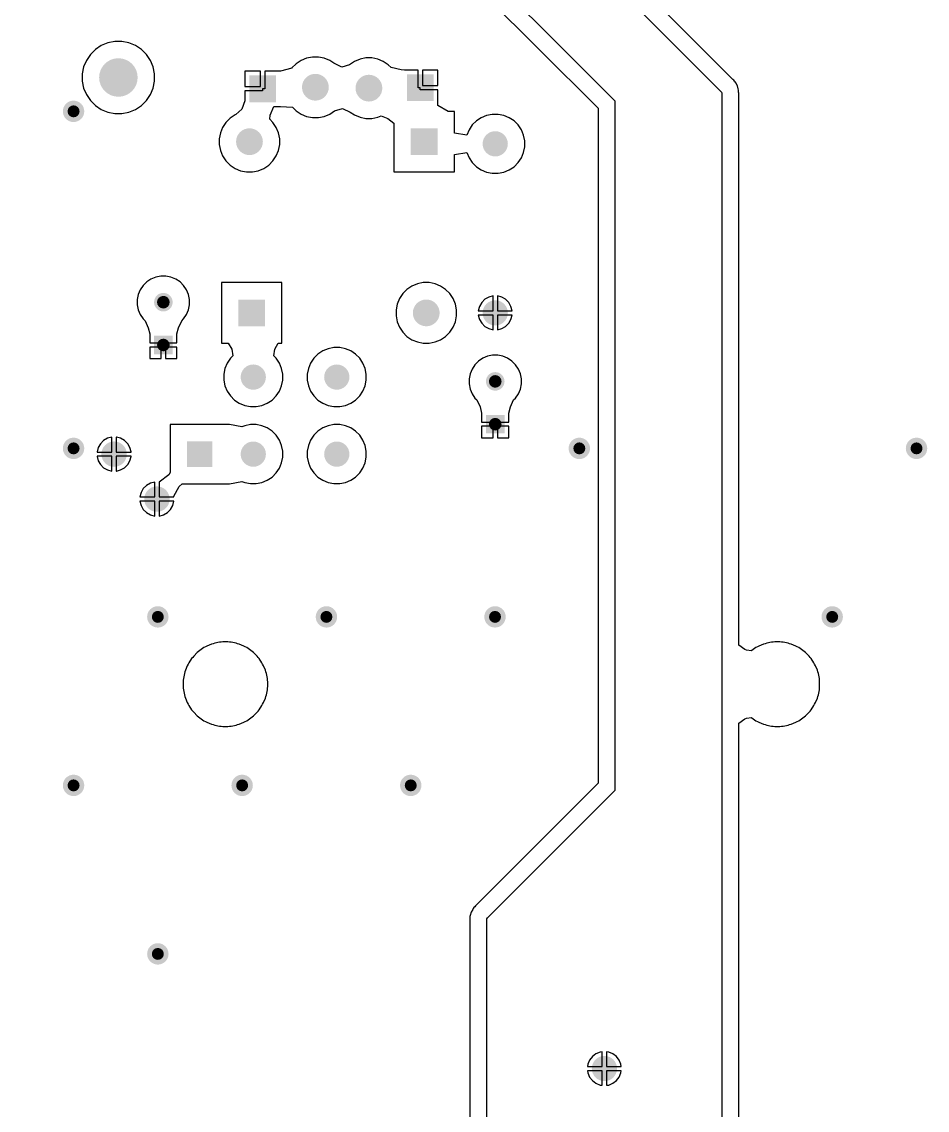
# Model space of a CAD drawing. Header units: inches. Extents: x 4.53 to 13.89, y 0.79 to 10.58.
# Drawn here: x 8.737 to 10.852, y 5.147 to 7.69 of the extents above; entities that cross this region are included whole.
import ezdxf

# ---------------------------------------------------------------- set-up
doc = ezdxf.new("R2010")
doc.units = ezdxf.units.IN
doc.header["$MEASUREMENT"] = 0
for name, color, linetype in [('Bottom Layer', 5, 'Continuous'), ('Pad Holes', 156, 'Continuous'), ('Via Holes', 16, 'Continuous')]:
    doc.layers.add(name, color=color, linetype=linetype)

# ---------------------------------------------------------------- blocks, each defined once
blk = doc.blocks.new('TRIM_PV36W204C01B00___DUPLICATE_41')
at = {"layer": 'Bottom Layer'}
h = blk.add_hatch(color=5, dxfattribs=at)
edge = h.paths.add_edge_path()
edge.add_arc((0, 0.1), 0.0297, 0, 360)
blk.add_hatch(color=5, dxfattribs=at).paths.add_polyline_path([(-0.1297, 0.0247), (-0.0703, 0.0247), (-0.0703, -0.0347), (-0.1297, -0.0347)])
h = blk.add_hatch(color=5, dxfattribs=at)
edge = h.paths.add_edge_path()
edge.add_arc((0.1, -0.005), 0.0297, 0, 360)
at = {"layer": 'Pad Holes'}
h = blk.add_hatch(color=7, dxfattribs=at)
edge = h.paths.add_edge_path()
edge.add_arc((0, 0.1), 0.0197, 0, 360)
h = blk.add_hatch(color=7, dxfattribs=at)
edge = h.paths.add_edge_path()
edge.add_arc((-0.1, -0.005), 0.0197, 0, 360)
h = blk.add_hatch(color=7, dxfattribs=at)
edge = h.paths.add_edge_path()
edge.add_arc((0.1, -0.005), 0.0197, 0, 360)
blk = doc.blocks.new('RES_2W_VERTICAL_42')
at = {"layer": 'Bottom Layer'}
h = blk.add_hatch(color=5, dxfattribs=at)
edge = h.paths.add_edge_path()
edge.add_arc((0, 0), 0.0295, 0, 360)
h = blk.add_hatch(color=5, dxfattribs=at)
edge = h.paths.add_edge_path()
edge.add_arc((0.195, 0), 0.0295, 0, 360)
at = {"layer": 'Pad Holes'}
h = blk.add_hatch(color=7, dxfattribs=at)
edge = h.paths.add_edge_path()
edge.add_arc((0, 0), 0.0197, 0, 360)
h = blk.add_hatch(color=7, dxfattribs=at)
edge = h.paths.add_edge_path()
edge.add_arc((0.195, 0), 0.0197, 0, 360)
blk = doc.blocks.new('RES_2W_VERTICAL_43')
at = {"layer": 'Bottom Layer'}
h = blk.add_hatch(color=5, dxfattribs=at)
edge = h.paths.add_edge_path()
edge.add_arc((0, 0), 0.0295, 0, 360)
h = blk.add_hatch(color=5, dxfattribs=at)
edge = h.paths.add_edge_path()
edge.add_arc((0.195, 0), 0.0295, 0, 360)
at = {"layer": 'Pad Holes'}
h = blk.add_hatch(color=7, dxfattribs=at)
edge = h.paths.add_edge_path()
edge.add_arc((0, 0), 0.0197, 0, 360)
h = blk.add_hatch(color=7, dxfattribs=at)
edge = h.paths.add_edge_path()
edge.add_arc((0.195, 0), 0.0197, 0, 360)
blk = doc.blocks.new('DIOAD1036W78L470D235_44')
at = {"layer": 'Bottom Layer'}
blk.add_hatch(color=5, dxfattribs=at).paths.add_polyline_path([(-0.2352, 0.0313), (-0.1726, 0.0313), (-0.1726, -0.0313), (-0.2352, -0.0313)])
h = blk.add_hatch(color=5, dxfattribs=at)
edge = h.paths.add_edge_path()
edge.add_arc((0.2039, 0), 0.0313, 0, 360)
at = {"layer": 'Pad Holes'}
h = blk.add_hatch(color=7, dxfattribs=at)
edge = h.paths.add_edge_path()
edge.add_arc((-0.2039, 0), 0.0209, 0, 360)
h = blk.add_hatch(color=7, dxfattribs=at)
edge = h.paths.add_edge_path()
edge.add_arc((0.2039, 0), 0.0209, 0, 360)
blk = doc.blocks.new('DIOAD1036W78L470D235_45')
at = {"layer": 'Bottom Layer'}
blk.add_hatch(color=5, dxfattribs=at).paths.add_polyline_path([(-0.2352, 0.0313), (-0.1726, 0.0313), (-0.1726, -0.0313), (-0.2352, -0.0313)])
h = blk.add_hatch(color=5, dxfattribs=at)
edge = h.paths.add_edge_path()
edge.add_arc((0.2039, 0), 0.0313, 0, 360)
at = {"layer": 'Pad Holes'}
h = blk.add_hatch(color=7, dxfattribs=at)
edge = h.paths.add_edge_path()
edge.add_arc((-0.2039, 0), 0.0209, 0, 360)
h = blk.add_hatch(color=7, dxfattribs=at)
edge = h.paths.add_edge_path()
edge.add_arc((0.2039, 0), 0.0209, 0, 360)
blk = doc.blocks.new('DIOAD1036W78L470D235_46')
at = {"layer": 'Bottom Layer'}
blk.add_hatch(color=5, dxfattribs=at).paths.add_polyline_path([(-0.2352, 0.0313), (-0.1726, 0.0313), (-0.1726, -0.0313), (-0.2352, -0.0313)])
h = blk.add_hatch(color=5, dxfattribs=at)
edge = h.paths.add_edge_path()
edge.add_arc((0.2039, 0), 0.0313, 0, 360)
at = {"layer": 'Pad Holes'}
h = blk.add_hatch(color=7, dxfattribs=at)
edge = h.paths.add_edge_path()
edge.add_arc((-0.2039, 0), 0.0209, 0, 360)
h = blk.add_hatch(color=7, dxfattribs=at)
edge = h.paths.add_edge_path()
edge.add_arc((0.2039, 0), 0.0209, 0, 360)
blk = doc.blocks.new('DIOAD1036W78L470D235_47')
at = {"layer": 'Bottom Layer'}
blk.add_hatch(color=5, dxfattribs=at).paths.add_polyline_path([(-0.2352, 0.0313), (-0.1726, 0.0313), (-0.1726, -0.0313), (-0.2352, -0.0313)])
h = blk.add_hatch(color=5, dxfattribs=at)
edge = h.paths.add_edge_path()
edge.add_arc((0.2039, 0), 0.0313, 0, 360)
at = {"layer": 'Pad Holes'}
h = blk.add_hatch(color=7, dxfattribs=at)
edge = h.paths.add_edge_path()
edge.add_arc((-0.2039, 0), 0.0209, 0, 360)
h = blk.add_hatch(color=7, dxfattribs=at)
edge = h.paths.add_edge_path()
edge.add_arc((0.2039, 0), 0.0209, 0, 360)
blk = doc.blocks.new('DIOAD1036W78L470D235_48')
at = {"layer": 'Bottom Layer'}
blk.add_hatch(color=5, dxfattribs=at).paths.add_polyline_path([(-0.2352, 0.0313), (-0.1726, 0.0313), (-0.1726, -0.0313), (-0.2352, -0.0313)])
h = blk.add_hatch(color=5, dxfattribs=at)
edge = h.paths.add_edge_path()
edge.add_arc((0.2039, 0), 0.0313, 0, 360)
at = {"layer": 'Pad Holes'}
h = blk.add_hatch(color=7, dxfattribs=at)
edge = h.paths.add_edge_path()
edge.add_arc((-0.2039, 0), 0.0209, 0, 360)
h = blk.add_hatch(color=7, dxfattribs=at)
edge = h.paths.add_edge_path()
edge.add_arc((0.2039, 0), 0.0209, 0, 360)
blk = doc.blocks.new('DIOAD1036W78L470D235_49')
at = {"layer": 'Bottom Layer'}
blk.add_hatch(color=5, dxfattribs=at).paths.add_polyline_path([(-0.2352, 0.0313), (-0.1726, 0.0313), (-0.1726, -0.0313), (-0.2352, -0.0313)])
h = blk.add_hatch(color=5, dxfattribs=at)
edge = h.paths.add_edge_path()
edge.add_arc((0.2039, 0), 0.0313, 0, 360)
at = {"layer": 'Pad Holes'}
h = blk.add_hatch(color=7, dxfattribs=at)
edge = h.paths.add_edge_path()
edge.add_arc((-0.2039, 0), 0.0209, 0, 360)
h = blk.add_hatch(color=7, dxfattribs=at)
edge = h.paths.add_edge_path()
edge.add_arc((0.2039, 0), 0.0209, 0, 360)
blk = doc.blocks.new('CAP_PANASSONIC_100N_450V_50')
at = {"layer": 'Bottom Layer'}
h = blk.add_hatch(color=5, dxfattribs=at)
edge = h.paths.add_edge_path()
edge.add_arc((0, 0), 0.0295, 0, 360)
h = blk.add_hatch(color=5, dxfattribs=at)
edge = h.paths.add_edge_path()
edge.add_arc((0.395, 0), 0.0295, 0, 360)
at = {"layer": 'Pad Holes'}
h = blk.add_hatch(color=7, dxfattribs=at)
edge = h.paths.add_edge_path()
edge.add_arc((0, 0), 0.0197, 0, 360)
h = blk.add_hatch(color=7, dxfattribs=at)
edge = h.paths.add_edge_path()
edge.add_arc((0.395, 0), 0.0197, 0, 360)
blk = doc.blocks.new('CAPPRD500W50D630H1120_STAND_51')
at = {"layer": 'Bottom Layer'}
blk.add_hatch(color=5, dxfattribs=at).paths.add_polyline_path([(-0.0717, 0.0217), (-0.0283, 0.0217), (-0.0283, -0.0217), (-0.0717, -0.0217)])
h = blk.add_hatch(color=5, dxfattribs=at)
edge = h.paths.add_edge_path()
edge.add_arc((0.05, 0), 0.0217, 0, 360)
at = {"layer": 'Pad Holes'}
h = blk.add_hatch(color=7, dxfattribs=at)
edge = h.paths.add_edge_path()
edge.add_arc((-0.05, 0), 0.0148, 0, 360)
h = blk.add_hatch(color=7, dxfattribs=at)
edge = h.paths.add_edge_path()
edge.add_arc((0.05, 0), 0.0148, 0, 360)
blk = doc.blocks.new('CAPPRD500W50D630H1120_STAND_52')
at = {"layer": 'Bottom Layer'}
blk.add_hatch(color=5, dxfattribs=at).paths.add_polyline_path([(-0.0717, 0.0217), (-0.0283, 0.0217), (-0.0283, -0.0217), (-0.0717, -0.0217)])
h = blk.add_hatch(color=5, dxfattribs=at)
edge = h.paths.add_edge_path()
edge.add_arc((0.05, 0), 0.0217, 0, 360)
at = {"layer": 'Pad Holes'}
h = blk.add_hatch(color=7, dxfattribs=at)
edge = h.paths.add_edge_path()
edge.add_arc((-0.05, 0), 0.0148, 0, 360)
h = blk.add_hatch(color=7, dxfattribs=at)
edge = h.paths.add_edge_path()
edge.add_arc((0.05, 0), 0.0148, 0, 360)
blk = doc.blocks.new('CAPPRD500W50D630H1120_STAND_22X40_53')
at = {"layer": 'Bottom Layer'}
blk.add_hatch(color=5, dxfattribs=at).paths.add_polyline_path([(-0.24, 0.045), (-0.15, 0.045), (-0.15, -0.045), (-0.24, -0.045)])
h = blk.add_hatch(color=5, dxfattribs=at)
edge = h.paths.add_edge_path()
edge.add_arc((0.195, 0), 0.045, 0, 360)
at = {"layer": 'Pad Holes'}
h = blk.add_hatch(color=7, dxfattribs=at)
edge = h.paths.add_edge_path()
edge.add_arc((-0.195, 0), 0.03, 0, 360)
h = blk.add_hatch(color=7, dxfattribs=at)
edge = h.paths.add_edge_path()
edge.add_arc((0.195, 0), 0.03, 0, 360)
blk = doc.blocks.new('CAP_PANASSONIC_100N_450V_105')
at = {"layer": 'Bottom Layer'}
h = blk.add_hatch(color=5, dxfattribs=at)
edge = h.paths.add_edge_path()
edge.add_arc((0, 0), 0.0295, 0, 360)
h = blk.add_hatch(color=5, dxfattribs=at)
edge = h.paths.add_edge_path()
edge.add_arc((0.395, 0), 0.0295, 0, 360)
at = {"layer": 'Pad Holes'}
h = blk.add_hatch(color=7, dxfattribs=at)
edge = h.paths.add_edge_path()
edge.add_arc((0, 0), 0.0197, 0, 360)
h = blk.add_hatch(color=7, dxfattribs=at)
edge = h.paths.add_edge_path()
edge.add_arc((0.395, 0), 0.0197, 0, 360)

msp = doc.modelspace()

# ---------------------------------------------------------------- hatches: boundary and pattern name
at = {"layer": 'Bottom Layer'}
h = msp.add_hatch(color=5, dxfattribs=at)
edge = h.paths.add_edge_path()
edge.add_arc((8.8583, 7.4803), 0.025, 0, 360)
h = msp.add_hatch(color=5, dxfattribs=at)
edge = h.paths.add_edge_path()
edge.add_arc((8.8583, 6.6929), 0.025, 0, 360)
h = msp.add_hatch(color=5, dxfattribs=at)
edge = h.paths.add_edge_path()
edge.add_arc((10.0394, 6.6929), 0.025, 0, 360)
h = msp.add_hatch(color=5, dxfattribs=at)
edge = h.paths.add_edge_path()
edge.add_arc((10.8268, 6.6929), 0.025, 0, 360)
h = msp.add_hatch(color=5, dxfattribs=at)
edge = h.paths.add_edge_path()
edge.add_arc((9.0551, 6.2992), 0.025, 0, 360)
h = msp.add_hatch(color=5, dxfattribs=at)
edge = h.paths.add_edge_path()
edge.add_arc((9.4488, 6.2992), 0.025, 0, 360)
h = msp.add_hatch(color=5, dxfattribs=at)
edge = h.paths.add_edge_path()
edge.add_arc((9.8425, 6.2992), 0.025, 0, 360)
h = msp.add_hatch(color=5, dxfattribs=at)
edge = h.paths.add_edge_path()
edge.add_arc((10.6299, 6.2992), 0.025, 0, 360)
h = msp.add_hatch(color=5, dxfattribs=at)
edge = h.paths.add_edge_path()
edge.add_arc((8.8583, 5.9055), 0.025, 0, 360)
h = msp.add_hatch(color=5, dxfattribs=at)
edge = h.paths.add_edge_path()
edge.add_arc((9.252, 5.9055), 0.025, 0, 360)
h = msp.add_hatch(color=5, dxfattribs=at)
edge = h.paths.add_edge_path()
edge.add_arc((9.6457, 5.9055), 0.025, 0, 360)
h = msp.add_hatch(color=5, dxfattribs=at)
edge = h.paths.add_edge_path()
edge.add_arc((9.0551, 5.5118), 0.025, 0, 360)
at = {"layer": 'Via Holes'}
h = msp.add_hatch(color=7, dxfattribs=at)
edge = h.paths.add_edge_path()
edge.add_arc((8.8583, 7.4803), 0.014, 0, 360)
h = msp.add_hatch(color=7, dxfattribs=at)
edge = h.paths.add_edge_path()
edge.add_arc((8.8583, 6.6929), 0.014, 0, 360)
h = msp.add_hatch(color=7, dxfattribs=at)
edge = h.paths.add_edge_path()
edge.add_arc((10.0394, 6.6929), 0.014, 0, 360)
h = msp.add_hatch(color=7, dxfattribs=at)
edge = h.paths.add_edge_path()
edge.add_arc((10.8268, 6.6929), 0.014, 0, 360)
h = msp.add_hatch(color=7, dxfattribs=at)
edge = h.paths.add_edge_path()
edge.add_arc((9.0551, 6.2992), 0.014, 0, 360)
h = msp.add_hatch(color=7, dxfattribs=at)
edge = h.paths.add_edge_path()
edge.add_arc((9.4488, 6.2992), 0.014, 0, 360)
h = msp.add_hatch(color=7, dxfattribs=at)
edge = h.paths.add_edge_path()
edge.add_arc((9.8425, 6.2992), 0.014, 0, 360)
h = msp.add_hatch(color=7, dxfattribs=at)
edge = h.paths.add_edge_path()
edge.add_arc((10.6299, 6.2992), 0.014, 0, 360)
h = msp.add_hatch(color=7, dxfattribs=at)
edge = h.paths.add_edge_path()
edge.add_arc((8.8583, 5.9055), 0.014, 0, 360)
h = msp.add_hatch(color=7, dxfattribs=at)
edge = h.paths.add_edge_path()
edge.add_arc((9.252, 5.9055), 0.014, 0, 360)
h = msp.add_hatch(color=7, dxfattribs=at)
edge = h.paths.add_edge_path()
edge.add_arc((9.6457, 5.9055), 0.014, 0, 360)
h = msp.add_hatch(color=7, dxfattribs=at)
edge = h.paths.add_edge_path()
edge.add_arc((9.0551, 5.5118), 0.014, 0, 360)

# ---------------------------------------------------------------- linework, layer by layer
at = {"layer": 'Bottom Layer'}
for p, q in [((10.003, 7.894), (10.3702, 7.5268)), ((10.3982, 7.5549), (10.0544, 7.8987)), ((9.9722, 7.6548), (9.8348, 7.7922)), ((9.8068, 7.7641), (9.9441, 7.6267)), ((10.123, 7.504), (9.9722, 7.6548)), ((8.923, 7.6342), (8.9092, 7.625)), ((8.9384, 7.6406), (8.923, 7.6342)), ((8.9547, 7.6438), (8.9384, 7.6406)), ((8.9713, 7.6438), (8.9547, 7.6438)), ((8.9876, 7.6406), (8.9713, 7.6438)), ((9.003, 7.6342), (8.9876, 7.6406)), ((9.0168, 7.625), (9.003, 7.6342)), ((8.8975, 7.6132), (8.8882, 7.5994)), ((8.9092, 7.625), (8.8975, 7.6132)), ((9.0285, 7.6132), (9.0168, 7.625)), ((9.0378, 7.5994), (9.0285, 7.6132)), ((9.4024, 7.6045), (9.3895, 7.5992)), ((9.416, 7.6072), (9.4024, 7.6045)), ((9.43, 7.6072), (9.416, 7.6072)), ((9.4436, 7.6045), (9.43, 7.6072)), ((9.4565, 7.5992), (9.4436, 7.6045)), ((9.541, 7.6051), (9.5274, 7.6024)), ((9.555, 7.6051), (9.541, 7.6051)), ((9.5686, 7.6024), (9.555, 7.6051)), ((9.9441, 7.6267), (10.0833, 7.4876)), ((8.8819, 7.584), (8.8786, 7.5677)), ((8.8882, 7.5994), (8.8819, 7.584)), ((9.0441, 7.584), (9.0378, 7.5994)), ((9.0474, 7.5677), (9.0441, 7.584)), ((9.3678, 7.5812), (9.3412, 7.5743)), ((9.3681, 7.5816), (9.3678, 7.5812)), ((9.378, 7.5915), (9.3681, 7.5816)), ((9.3895, 7.5992), (9.378, 7.5915)), ((9.4664, 7.5926), (9.4565, 7.5992)), ((9.4846, 7.5837), (9.4664, 7.5926)), ((9.503, 7.5893), (9.4846, 7.5837)), ((9.5145, 7.5971), (9.503, 7.5893)), ((9.5274, 7.6024), (9.5145, 7.5971)), ((9.5815, 7.5971), (9.5686, 7.6024)), ((9.593, 7.5893), (9.5815, 7.5971)), ((9.5996, 7.5827), (9.593, 7.5893)), ((9.6232, 7.5776), (9.5996, 7.5827)), ((8.8786, 7.5677), (8.8786, 7.5511)), ((9.0474, 7.5511), (9.0474, 7.5677)), ((9.2949, 7.5743), (9.2586, 7.5743)), ((9.2586, 7.5743), (9.2586, 7.538)), ((9.2949, 7.538), (9.2949, 7.5743)), ((9.3302, 7.5743), (9.3049, 7.5743)), ((9.3049, 7.5743), (9.3049, 7.533)), ((9.3412, 7.5743), (9.3302, 7.5743)), ((9.6313, 7.5768), (9.6232, 7.5776)), ((9.6389, 7.5768), (9.6313, 7.5768)), ((9.663, 7.5768), (9.6389, 7.5768)), ((9.663, 7.5355), (9.663, 7.5768)), ((9.7093, 7.5768), (9.673, 7.5768)), ((9.673, 7.5768), (9.673, 7.5405)), ((9.7093, 7.5405), (9.7093, 7.5768)), ((10.3998, 7.5529), (10.3982, 7.5549)), ((10.4017, 7.551), (10.3998, 7.5529)), ((8.8786, 7.5511), (8.8819, 7.5348)), ((8.8819, 7.5348), (8.8882, 7.5195)), ((9.0378, 7.5195), (9.0441, 7.5348)), ((9.0441, 7.5348), (9.0474, 7.5511)), ((9.2586, 7.538), (9.2949, 7.538)), ((9.2999, 7.528), (9.2586, 7.528)), ((9.2586, 7.528), (9.2586, 7.5047)), ((9.3049, 7.533), (9.2999, 7.533)), ((9.2999, 7.533), (9.2999, 7.528)), ((9.668, 7.5355), (9.663, 7.5355)), ((9.668, 7.5305), (9.668, 7.5355)), ((9.7093, 7.5305), (9.668, 7.5305)), ((9.673, 7.5405), (9.7093, 7.5405)), ((9.7093, 7.5096), (9.7093, 7.5305)), ((10.4032, 7.549), (10.4017, 7.551)), ((10.4045, 7.5468), (10.4032, 7.549)), ((10.4045, 7.5467), (10.4045, 7.5468)), ((10.4046, 7.5466), (10.4045, 7.5467)), ((10.4084, 7.5401), (10.4046, 7.5466)), ((10.4103, 7.5328), (10.4084, 7.5401)), ((10.4104, 7.5327), (10.4103, 7.5328)), ((10.4104, 7.5326), (10.4104, 7.5327)), ((10.411, 7.53), (10.4104, 7.5326)), ((10.4114, 7.5276), (10.411, 7.53)), ((10.4114, 7.525), (10.4114, 7.5276)), ((8.8882, 7.5195), (8.8975, 7.5057)), ((8.8975, 7.5057), (8.9092, 7.4939)), ((9.0168, 7.4939), (9.0285, 7.5057)), ((9.0285, 7.5057), (9.0378, 7.5195)), ((9.2586, 7.5047), (9.2514, 7.4854)), ((9.7093, 7.4942), (9.7093, 7.5096)), ((10.123, 5.894), (10.123, 7.504)), ((10.3702, 7.5268), (10.3717, 7.5249)), ((10.3717, 7.5249), (10.372, 7.5224)), ((10.372, 7.5224), (10.372, 5.1173)), ((10.4117, 7.5224), (10.4114, 7.525)), ((10.4117, 6.2333), (10.4117, 7.5224)), ((8.9092, 7.4939), (8.923, 7.4847)), ((8.923, 7.4847), (8.9384, 7.4783)), ((8.9384, 7.4783), (8.9547, 7.4751)), ((8.9713, 7.4751), (8.9876, 7.4783)), ((8.9876, 7.4783), (9.003, 7.4847)), ((9.003, 7.4847), (9.0168, 7.4939)), ((9.2514, 7.4854), (9.2369, 7.4726)), ((9.3172, 7.4713), (9.3263, 7.4917)), ((9.3263, 7.4917), (9.3387, 7.4917)), ((9.3387, 7.4917), (9.3414, 7.4917)), ((9.3414, 7.4917), (9.3699, 7.4897)), ((9.3699, 7.4897), (9.378, 7.4817)), ((9.378, 7.4817), (9.3895, 7.4739)), ((9.4565, 7.4739), (9.468, 7.4817)), ((9.468, 7.4817), (9.4864, 7.4873)), ((9.4864, 7.4873), (9.5046, 7.4784)), ((9.5046, 7.4784), (9.5145, 7.4718)), ((9.733, 7.4801), (9.7093, 7.4942)), ((9.7476, 7.4801), (9.733, 7.4801)), ((9.7476, 7.4294), (9.7476, 7.4801)), ((10.0833, 7.4876), (10.0833, 5.9104)), ((8.9547, 7.4751), (8.9713, 7.4751)), ((9.2142, 7.4545), (9.2064, 7.4429)), ((9.224, 7.4643), (9.2142, 7.4545)), ((9.2356, 7.4721), (9.224, 7.4643)), ((9.2369, 7.4726), (9.2356, 7.4721)), ((9.3163, 7.4621), (9.3172, 7.4713)), ((9.324, 7.4545), (9.3163, 7.4621)), ((9.3317, 7.4429), (9.324, 7.4545)), ((9.3895, 7.4739), (9.4024, 7.4686)), ((9.4024, 7.4686), (9.416, 7.4659)), ((9.416, 7.4659), (9.43, 7.4659)), ((9.43, 7.4659), (9.4436, 7.4686)), ((9.4436, 7.4686), (9.4565, 7.4739)), ((9.5145, 7.4718), (9.5274, 7.4665)), ((9.5274, 7.4665), (9.541, 7.4638)), ((9.541, 7.4638), (9.555, 7.4638)), ((9.555, 7.4638), (9.5686, 7.4665)), ((9.5686, 7.4665), (9.5767, 7.4698)), ((9.5767, 7.4698), (9.5921, 7.4637)), ((9.5921, 7.4637), (9.6063, 7.4529)), ((9.6063, 7.4529), (9.6063, 7.3388)), ((9.7991, 7.4579), (9.7895, 7.4484)), ((9.8104, 7.4655), (9.7991, 7.4579)), ((9.8229, 7.4707), (9.8104, 7.4655)), ((9.8362, 7.4733), (9.8229, 7.4707)), ((9.8498, 7.4733), (9.8362, 7.4733)), ((9.8631, 7.4707), (9.8498, 7.4733)), ((9.8756, 7.4655), (9.8631, 7.4707)), ((9.8869, 7.4579), (9.8756, 7.4655)), ((9.8965, 7.4484), (9.8869, 7.4579)), ((9.2011, 7.43), (9.1984, 7.4164)), ((9.2064, 7.4429), (9.2011, 7.43)), ((9.337, 7.43), (9.3317, 7.4429)), ((9.3397, 7.4164), (9.337, 7.43)), ((9.7768, 7.4245), (9.7476, 7.4294)), ((9.7819, 7.4371), (9.7768, 7.4245)), ((9.7895, 7.4484), (9.7819, 7.4371)), ((9.9041, 7.4371), (9.8965, 7.4484)), ((9.9092, 7.4245), (9.9041, 7.4371)), ((9.1984, 7.4164), (9.1984, 7.4025)), ((9.1984, 7.4025), (9.2011, 7.3888)), ((9.337, 7.3888), (9.3397, 7.4025)), ((9.3397, 7.4025), (9.3397, 7.4164)), ((9.9119, 7.4112), (9.9092, 7.4245)), ((9.9119, 7.3976), (9.9119, 7.4112)), ((9.2011, 7.3888), (9.2064, 7.376)), ((9.2064, 7.376), (9.2142, 7.3644)), ((9.324, 7.3644), (9.3317, 7.376)), ((9.3317, 7.376), (9.337, 7.3888)), ((9.7476, 7.3795), (9.7768, 7.3843)), ((9.7476, 7.3388), (9.7476, 7.3795)), ((9.7768, 7.3843), (9.7819, 7.3718)), ((9.9041, 7.3718), (9.9092, 7.3843)), ((9.9092, 7.3843), (9.9119, 7.3976)), ((9.2142, 7.3644), (9.224, 7.3545)), ((9.224, 7.3545), (9.2356, 7.3468)), ((9.3025, 7.3468), (9.3141, 7.3545)), ((9.3141, 7.3545), (9.324, 7.3644)), ((9.7819, 7.3718), (9.7895, 7.3605)), ((9.7895, 7.3605), (9.7991, 7.3509)), ((9.7991, 7.3509), (9.8104, 7.3434)), ((9.8756, 7.3434), (9.8869, 7.3509)), ((9.8869, 7.3509), (9.8965, 7.3605)), ((9.8965, 7.3605), (9.9041, 7.3718)), ((9.2356, 7.3468), (9.2484, 7.3415)), ((9.2484, 7.3415), (9.2621, 7.3388)), ((9.2621, 7.3388), (9.276, 7.3388)), ((9.276, 7.3388), (9.2897, 7.3415)), ((9.2897, 7.3415), (9.3025, 7.3468)), ((9.6063, 7.3388), (9.7476, 7.3388)), ((9.8104, 7.3434), (9.8229, 7.3382)), ((9.8229, 7.3382), (9.8362, 7.3355)), ((9.8362, 7.3355), (9.8498, 7.3355)), ((9.8498, 7.3355), (9.8631, 7.3382)), ((9.8631, 7.3382), (9.8756, 7.3434)), ((9.062, 7.0955), (9.0502, 7.0931)), ((9.074, 7.0955), (9.062, 7.0955)), ((9.0858, 7.0931), (9.074, 7.0955)), ((9.0206, 7.0733), (9.0139, 7.0633)), ((9.0291, 7.0818), (9.0206, 7.0733)), ((9.0391, 7.0885), (9.0291, 7.0818)), ((9.0502, 7.0931), (9.0391, 7.0885)), ((9.0969, 7.0885), (9.0858, 7.0931)), ((9.1069, 7.0818), (9.0969, 7.0885)), ((9.1154, 7.0733), (9.1069, 7.0818)), ((9.1221, 7.0633), (9.1154, 7.0733)), ((9.3447, 7.0801), (9.2034, 7.0801)), ((9.2034, 7.0801), (9.2034, 6.9388)), ((9.3447, 6.9388), (9.3447, 7.0801)), ((9.6485, 7.0721), (9.6369, 7.0643)), ((9.6613, 7.0774), (9.6485, 7.0721)), ((9.675, 7.0801), (9.6613, 7.0774)), ((9.6889, 7.0801), (9.675, 7.0801)), ((9.7026, 7.0774), (9.6889, 7.0801)), ((9.7154, 7.0721), (9.7026, 7.0774)), ((9.727, 7.0643), (9.7154, 7.0721)), ((9.0093, 7.0522), (9.007, 7.0404)), ((9.0139, 7.0633), (9.0093, 7.0522)), ((9.1267, 7.0522), (9.1221, 7.0633)), ((9.129, 7.0404), (9.1267, 7.0522)), ((9.627, 7.0545), (9.6193, 7.0429)), ((9.6369, 7.0643), (9.627, 7.0545)), ((9.7368, 7.0545), (9.727, 7.0643)), ((9.7446, 7.0429), (9.7368, 7.0545)), ((9.8277, 7.0463), (9.8187, 7.0411)), ((9.8378, 7.049), (9.8277, 7.0463)), ((9.838, 7.049), (9.8378, 7.049)), ((9.838, 7.0144), (9.838, 7.049)), ((9.8482, 7.049), (9.848, 7.049)), ((9.848, 7.049), (9.848, 7.0144)), ((9.8583, 7.0463), (9.8482, 7.049)), ((9.8673, 7.0411), (9.8583, 7.0463)), ((9.007, 7.0404), (9.007, 7.0284)), ((9.007, 7.0284), (9.0093, 7.0166)), ((9.1267, 7.0166), (9.129, 7.0284)), ((9.129, 7.0284), (9.129, 7.0404)), ((9.614, 7.03), (9.6113, 7.0164)), ((9.6193, 7.0429), (9.614, 7.03)), ((9.7499, 7.03), (9.7446, 7.0429)), ((9.7526, 7.0164), (9.7499, 7.03)), ((9.8062, 7.0247), (9.8035, 7.0146)), ((9.8114, 7.0337), (9.8062, 7.0247)), ((9.8187, 7.0411), (9.8114, 7.0337)), ((9.8746, 7.0337), (9.8673, 7.0411)), ((9.8798, 7.0247), (9.8746, 7.0337)), ((9.8825, 7.0146), (9.8798, 7.0247)), ((9.0093, 7.0166), (9.0139, 7.0055)), ((9.0139, 7.0055), (9.0206, 6.9955)), ((9.0206, 6.9955), (9.0252, 6.991)), ((9.1108, 6.991), (9.1154, 6.9955)), ((9.1154, 6.9955), (9.1221, 7.0055)), ((9.1221, 7.0055), (9.1267, 7.0166)), ((9.6113, 7.0164), (9.6113, 7.0025)), ((9.6113, 7.0025), (9.614, 6.9888)), ((9.7499, 6.9888), (9.7526, 7.0025)), ((9.7526, 7.0025), (9.7526, 7.0164)), ((9.8035, 7.0146), (9.8035, 7.0144)), ((9.8035, 7.0144), (9.838, 7.0144)), ((9.838, 7.0044), (9.8035, 7.0044)), ((9.8035, 7.0044), (9.8035, 7.0042)), ((9.8035, 7.0042), (9.8062, 6.9942)), ((9.8062, 6.9942), (9.8114, 6.9852)), ((9.838, 6.9699), (9.838, 7.0044)), ((9.848, 7.0144), (9.8825, 7.0144)), ((9.8825, 7.0044), (9.848, 7.0044)), ((9.848, 7.0044), (9.848, 6.9699)), ((9.8746, 6.9852), (9.8798, 6.9942)), ((9.8798, 6.9942), (9.8825, 7.0042)), ((9.8825, 7.0144), (9.8825, 7.0146)), ((9.8825, 7.0042), (9.8825, 7.0044)), ((9.0252, 6.991), (9.0325, 6.9747)), ((9.0325, 6.9747), (9.0363, 6.9605)), ((9.0997, 6.9605), (9.1035, 6.9747)), ((9.1035, 6.9747), (9.1108, 6.991)), ((9.614, 6.9888), (9.6193, 6.976)), ((9.6193, 6.976), (9.627, 6.9644)), ((9.7368, 6.9644), (9.7446, 6.976)), ((9.7446, 6.976), (9.7499, 6.9888)), ((9.8114, 6.9852), (9.8187, 6.9778)), ((9.8187, 6.9778), (9.8277, 6.9726)), ((9.8277, 6.9726), (9.8378, 6.9699)), ((9.8378, 6.9699), (9.838, 6.9699)), ((9.848, 6.9699), (9.8482, 6.9699)), ((9.8482, 6.9699), (9.8583, 6.9726)), ((9.8583, 6.9726), (9.8673, 6.9778)), ((9.8673, 6.9778), (9.8746, 6.9852)), ((9.0363, 6.9605), (9.0363, 6.9394)), ((9.0997, 6.9495), (9.0997, 6.9605)), ((9.0997, 6.9394), (9.0997, 6.9495)), ((9.627, 6.9644), (9.6369, 6.9545)), ((9.6369, 6.9545), (9.6485, 6.9468)), ((9.6485, 6.9468), (9.6613, 6.9415)), ((9.7026, 6.9415), (9.7154, 6.9468)), ((9.7154, 6.9468), (9.727, 6.9545)), ((9.727, 6.9545), (9.7368, 6.9644)), ((9.0363, 6.9394), (9.068, 6.9394)), ((9.063, 6.9294), (9.0363, 6.9294)), ((9.0363, 6.9294), (9.0363, 6.9028)), ((9.063, 6.9028), (9.063, 6.9294)), ((9.068, 6.9394), (9.0997, 6.9394)), ((9.0997, 6.9294), (9.073, 6.9294)), ((9.073, 6.9294), (9.073, 6.9028)), ((9.0997, 6.9028), (9.0997, 6.9294)), ((9.2034, 6.9388), (9.2196, 6.9388)), ((9.2196, 6.9388), (9.2277, 6.9243)), ((9.2277, 6.9243), (9.2304, 6.9092)), ((9.3256, 6.9092), (9.3283, 6.9243)), ((9.3283, 6.9243), (9.3364, 6.9388)), ((9.3364, 6.9388), (9.3447, 6.9388)), ((9.4404, 6.9205), (9.4291, 6.9129)), ((9.4529, 6.9257), (9.4404, 6.9205)), ((9.4662, 6.9283), (9.4529, 6.9257)), ((9.4798, 6.9283), (9.4662, 6.9283)), ((9.4931, 6.9257), (9.4798, 6.9283)), ((9.5056, 6.9205), (9.4931, 6.9257)), ((9.5169, 6.9129), (9.5056, 6.9205)), ((9.6613, 6.9415), (9.675, 6.9388)), ((9.675, 6.9388), (9.6889, 6.9388)), ((9.6889, 6.9388), (9.7026, 6.9415)), ((9.0363, 6.9028), (9.063, 6.9028)), ((9.073, 6.9028), (9.0997, 6.9028)), ((9.2169, 6.8921), (9.2118, 6.8795)), ((9.2245, 6.9034), (9.2169, 6.8921)), ((9.2304, 6.9092), (9.2245, 6.9034)), ((9.3315, 6.9034), (9.3256, 6.9092)), ((9.3391, 6.8921), (9.3315, 6.9034)), ((9.3442, 6.8795), (9.3391, 6.8921)), ((9.4119, 6.8921), (9.4068, 6.8795)), ((9.4195, 6.9034), (9.4119, 6.8921)), ((9.4291, 6.9129), (9.4195, 6.9034)), ((9.5265, 6.9034), (9.5169, 6.9129)), ((9.5341, 6.8921), (9.5265, 6.9034)), ((9.5392, 6.8795), (9.5341, 6.8921)), ((9.8041, 6.8968), (9.7956, 6.8883)), ((9.8141, 6.9035), (9.8041, 6.8968)), ((9.8252, 6.9081), (9.8141, 6.9035)), ((9.837, 6.9105), (9.8252, 6.9081)), ((9.849, 6.9105), (9.837, 6.9105)), ((9.8608, 6.9081), (9.849, 6.9105)), ((9.8719, 6.9035), (9.8608, 6.9081)), ((9.8819, 6.8968), (9.8719, 6.9035)), ((9.8904, 6.8883), (9.8819, 6.8968)), ((9.2118, 6.8795), (9.2091, 6.8662)), ((9.2091, 6.8662), (9.2091, 6.8526)), ((9.3469, 6.8662), (9.3442, 6.8795)), ((9.3469, 6.8526), (9.3469, 6.8662)), ((9.4068, 6.8795), (9.4041, 6.8662)), ((9.4041, 6.8662), (9.4041, 6.8526)), ((9.5419, 6.8662), (9.5392, 6.8795)), ((9.5419, 6.8526), (9.5419, 6.8662)), ((9.7843, 6.8672), (9.782, 6.8554)), ((9.7889, 6.8783), (9.7843, 6.8672)), ((9.7956, 6.8883), (9.7889, 6.8783)), ((9.8971, 6.8783), (9.8904, 6.8883)), ((9.9017, 6.8672), (9.8971, 6.8783)), ((9.904, 6.8554), (9.9017, 6.8672)), ((9.2091, 6.8526), (9.2118, 6.8393)), ((9.3442, 6.8393), (9.3469, 6.8526)), ((9.4041, 6.8526), (9.4068, 6.8393)), ((9.5392, 6.8393), (9.5419, 6.8526)), ((9.782, 6.8554), (9.782, 6.8434)), ((9.782, 6.8434), (9.7843, 6.8316)), ((9.9017, 6.8316), (9.904, 6.8434)), ((9.904, 6.8434), (9.904, 6.8554)), ((9.2118, 6.8393), (9.2169, 6.8268)), ((9.2169, 6.8268), (9.2245, 6.8155)), ((9.2245, 6.8155), (9.2341, 6.8059)), ((9.3219, 6.8059), (9.3315, 6.8155)), ((9.3315, 6.8155), (9.3391, 6.8268)), ((9.3391, 6.8268), (9.3442, 6.8393)), ((9.4068, 6.8393), (9.4119, 6.8268)), ((9.4119, 6.8268), (9.4195, 6.8155)), ((9.4195, 6.8155), (9.4291, 6.8059)), ((9.5169, 6.8059), (9.5265, 6.8155)), ((9.5265, 6.8155), (9.5341, 6.8268)), ((9.5341, 6.8268), (9.5392, 6.8393)), ((9.7843, 6.8316), (9.7889, 6.8205)), ((9.7889, 6.8205), (9.7956, 6.8105)), ((9.8904, 6.8105), (9.8971, 6.8205)), ((9.8971, 6.8205), (9.9017, 6.8316)), ((9.2341, 6.8059), (9.2454, 6.7984)), ((9.2454, 6.7984), (9.2579, 6.7932)), ((9.2579, 6.7932), (9.2712, 6.7905)), ((9.2712, 6.7905), (9.2848, 6.7905)), ((9.2848, 6.7905), (9.2981, 6.7932)), ((9.2981, 6.7932), (9.3106, 6.7984)), ((9.3106, 6.7984), (9.3219, 6.8059)), ((9.4291, 6.8059), (9.4404, 6.7984)), ((9.4404, 6.7984), (9.4529, 6.7932)), ((9.4529, 6.7932), (9.4662, 6.7905)), ((9.4662, 6.7905), (9.4798, 6.7905)), ((9.4798, 6.7905), (9.4931, 6.7932)), ((9.4931, 6.7932), (9.5056, 6.7984)), ((9.5056, 6.7984), (9.5169, 6.8059)), ((9.7956, 6.8105), (9.8002, 6.806)), ((9.8002, 6.806), (9.8075, 6.7897)), ((9.8785, 6.7897), (9.8858, 6.806)), ((9.8858, 6.806), (9.8904, 6.8105)), ((9.8075, 6.7897), (9.8113, 6.7755)), ((9.8113, 6.7755), (9.8113, 6.7544)), ((9.8747, 6.7755), (9.8785, 6.7897)), ((9.8747, 6.7645), (9.8747, 6.7755)), ((9.8747, 6.7544), (9.8747, 6.7645)), ((9.2221, 6.7485), (9.0839, 6.7485)), ((9.0839, 6.7485), (9.0839, 6.6365)), ((9.2516, 6.7431), (9.2221, 6.7485)), ((9.2221, 6.7485), (9.2221, 6.7485)), ((9.2579, 6.7457), (9.2516, 6.7431)), ((9.2712, 6.7483), (9.2579, 6.7457)), ((9.2848, 6.7483), (9.2712, 6.7483)), ((9.2981, 6.7457), (9.2848, 6.7483)), ((9.3106, 6.7405), (9.2981, 6.7457)), ((9.3219, 6.7329), (9.3106, 6.7405)), ((9.4404, 6.7405), (9.4291, 6.7329)), ((9.4529, 6.7457), (9.4404, 6.7405)), ((9.4662, 6.7483), (9.4529, 6.7457)), ((9.4798, 6.7483), (9.4662, 6.7483)), ((9.4931, 6.7457), (9.4798, 6.7483)), ((9.5056, 6.7405), (9.4931, 6.7457)), ((9.5169, 6.7329), (9.5056, 6.7405)), ((9.8113, 6.7544), (9.843, 6.7544)), ((9.838, 6.7444), (9.8113, 6.7444)), ((9.8113, 6.7444), (9.8113, 6.7178)), ((9.838, 6.7178), (9.838, 6.7444)), ((9.843, 6.7544), (9.8747, 6.7544)), ((9.8747, 6.7444), (9.848, 6.7444)), ((9.848, 6.7444), (9.848, 6.7178)), ((9.8747, 6.7178), (9.8747, 6.7444)), ((8.9377, 6.7164), (8.9286, 6.7112)), ((8.9478, 6.7191), (8.9377, 6.7164)), ((8.948, 6.7191), (8.9478, 6.7191)), ((8.948, 6.6844), (8.948, 6.7191)), ((8.9582, 6.7191), (8.958, 6.7191)), ((8.958, 6.7191), (8.958, 6.6844)), ((8.9683, 6.7164), (8.9582, 6.7191)), ((8.9774, 6.7112), (8.9683, 6.7164)), ((9.3315, 6.7234), (9.3219, 6.7329)), ((9.3391, 6.7121), (9.3315, 6.7234)), ((9.4195, 6.7234), (9.4119, 6.7121)), ((9.4291, 6.7329), (9.4195, 6.7234)), ((9.5265, 6.7234), (9.5169, 6.7329)), ((9.5341, 6.7121), (9.5265, 6.7234)), ((9.8113, 6.7178), (9.838, 6.7178)), ((9.848, 6.7178), (9.8747, 6.7178)), ((8.916, 6.6948), (8.9133, 6.6847)), ((8.9212, 6.7038), (8.916, 6.6948)), ((8.9286, 6.7112), (8.9212, 6.7038)), ((8.9848, 6.7038), (8.9774, 6.7112)), ((8.99, 6.6948), (8.9848, 6.7038)), ((8.9927, 6.6847), (8.99, 6.6948)), ((9.3442, 6.6995), (9.3391, 6.7121)), ((9.3469, 6.6862), (9.3442, 6.6995)), ((9.4068, 6.6995), (9.4041, 6.6862)), ((9.4119, 6.7121), (9.4068, 6.6995)), ((9.5392, 6.6995), (9.5341, 6.7121)), ((9.5419, 6.6862), (9.5392, 6.6995)), ((8.9133, 6.6847), (8.9133, 6.6844)), ((8.9133, 6.6844), (8.948, 6.6844)), ((8.948, 6.6744), (8.9133, 6.6744)), ((8.9133, 6.6744), (8.9133, 6.6742)), ((8.9133, 6.6742), (8.916, 6.6641)), ((8.916, 6.6641), (8.9212, 6.6551)), ((8.948, 6.6397), (8.948, 6.6744)), ((8.958, 6.6844), (8.9927, 6.6844)), ((8.9927, 6.6744), (8.958, 6.6744)), ((8.958, 6.6744), (8.958, 6.6397)), ((8.9848, 6.6551), (8.99, 6.6641)), ((8.99, 6.6641), (8.9927, 6.6742)), ((8.9927, 6.6844), (8.9927, 6.6847)), ((8.9927, 6.6742), (8.9927, 6.6744)), ((9.3442, 6.6593), (9.3469, 6.6726)), ((9.3469, 6.6726), (9.3469, 6.6862)), ((9.4041, 6.6862), (9.4041, 6.6726)), ((9.4041, 6.6726), (9.4068, 6.6593)), ((9.5392, 6.6593), (9.5419, 6.6726)), ((9.5419, 6.6726), (9.5419, 6.6862)), ((8.9212, 6.6551), (8.9286, 6.6477)), ((8.9286, 6.6477), (8.9377, 6.6425)), ((8.9377, 6.6425), (8.9478, 6.6397)), ((8.9478, 6.6397), (8.948, 6.6397)), ((8.958, 6.6397), (8.9582, 6.6397)), ((8.9582, 6.6397), (8.9683, 6.6425)), ((8.9683, 6.6425), (8.9774, 6.6477)), ((8.9774, 6.6477), (8.9848, 6.6551)), ((9.3315, 6.6355), (9.3391, 6.6468)), ((9.3391, 6.6468), (9.3442, 6.6593)), ((9.4068, 6.6593), (9.4119, 6.6468)), ((9.4119, 6.6468), (9.4195, 6.6355)), ((9.5265, 6.6355), (9.5341, 6.6468)), ((9.5341, 6.6468), (9.5392, 6.6593)), ((9.0478, 6.6141), (9.0377, 6.6114)), ((9.048, 6.6141), (9.0478, 6.6141)), ((9.048, 6.5794), (9.048, 6.6141)), ((9.0582, 6.6141), (9.058, 6.6141)), ((9.058, 6.6141), (9.058, 6.5794)), ((9.0808, 6.6314), (9.0582, 6.6141)), ((9.0839, 6.6365), (9.0808, 6.6314)), ((9.2221, 6.6104), (9.2516, 6.6158)), ((9.2516, 6.6158), (9.2579, 6.6132)), ((9.2579, 6.6132), (9.2712, 6.6105)), ((9.2848, 6.6105), (9.2981, 6.6132)), ((9.2981, 6.6132), (9.3106, 6.6184)), ((9.3106, 6.6184), (9.3219, 6.6259)), ((9.3219, 6.6259), (9.3315, 6.6355)), ((9.4195, 6.6355), (9.4291, 6.6259)), ((9.4291, 6.6259), (9.4404, 6.6184)), ((9.4404, 6.6184), (9.4529, 6.6132)), ((9.4529, 6.6132), (9.4662, 6.6105)), ((9.4798, 6.6105), (9.4931, 6.6132)), ((9.4931, 6.6132), (9.5056, 6.6184)), ((9.5056, 6.6184), (9.5169, 6.6259)), ((9.5169, 6.6259), (9.5265, 6.6355)), ((9.016, 6.5898), (9.0133, 6.5797)), ((9.0212, 6.5988), (9.016, 6.5898)), ((9.0286, 6.6062), (9.0212, 6.5988)), ((9.0377, 6.6114), (9.0286, 6.6062)), ((9.0924, 6.5809), (9.1048, 6.6035)), ((9.1048, 6.6035), (9.1122, 6.6104)), ((9.1122, 6.6104), (9.2221, 6.6104)), ((9.2221, 6.6104), (9.2221, 6.6104)), ((9.2712, 6.6105), (9.2848, 6.6105)), ((9.4662, 6.6105), (9.4798, 6.6105)), ((9.0133, 6.5797), (9.0133, 6.5794)), ((9.0133, 6.5794), (9.048, 6.5794)), ((9.048, 6.5694), (9.0133, 6.5694)), ((9.0133, 6.5694), (9.0133, 6.5692)), ((9.0133, 6.5692), (9.016, 6.5591)), ((9.048, 6.5347), (9.048, 6.5694)), ((9.058, 6.5794), (9.0927, 6.5794)), ((9.0927, 6.5694), (9.058, 6.5694)), ((9.058, 6.5694), (9.058, 6.5347)), ((9.09, 6.5591), (9.0927, 6.5692)), ((9.0927, 6.5797), (9.0924, 6.5809)), ((9.0927, 6.5794), (9.0927, 6.5797)), ((9.0927, 6.5692), (9.0927, 6.5694)), ((9.016, 6.5591), (9.0212, 6.5501)), ((9.0212, 6.5501), (9.0286, 6.5427)), ((9.0286, 6.5427), (9.0377, 6.5375)), ((9.0377, 6.5375), (9.0478, 6.5347)), ((9.0582, 6.5347), (9.0683, 6.5375)), ((9.0683, 6.5375), (9.0774, 6.5427)), ((9.0774, 6.5427), (9.0848, 6.5501)), ((9.0848, 6.5501), (9.09, 6.5591)), ((9.0478, 6.5347), (9.048, 6.5347)), ((9.058, 6.5347), (9.0582, 6.5347)), ((9.1697, 6.231), (9.1663, 6.2291)), ((9.1804, 6.2355), (9.1697, 6.231)), ((9.1842, 6.2365), (9.1804, 6.2355)), ((9.1879, 6.2377), (9.1842, 6.2365)), ((9.1993, 6.24), (9.1879, 6.2377)), ((9.2032, 6.2402), (9.1993, 6.24)), ((9.207, 6.2407), (9.2032, 6.2402)), ((9.2187, 6.2407), (9.207, 6.2407)), ((9.2225, 6.2402), (9.2187, 6.2407)), ((9.2264, 6.24), (9.2225, 6.2402)), ((9.2378, 6.2377), (9.2264, 6.24)), ((9.2415, 6.2365), (9.2378, 6.2377)), ((9.2453, 6.2355), (9.2415, 6.2365)), ((9.256, 6.231), (9.2453, 6.2355)), ((9.2594, 6.2291), (9.256, 6.231)), ((10.4262, 6.223), (10.4117, 6.2333)), ((10.4587, 6.231), (10.4553, 6.2291)), ((10.4694, 6.2355), (10.4587, 6.231)), ((10.4732, 6.2365), (10.4694, 6.2355)), ((10.4769, 6.2377), (10.4732, 6.2365)), ((10.4883, 6.24), (10.4769, 6.2377)), ((10.4922, 6.2402), (10.4883, 6.24)), ((10.496, 6.2407), (10.4922, 6.2402)), ((10.5077, 6.2407), (10.496, 6.2407)), ((10.5115, 6.2402), (10.5077, 6.2407)), ((10.5154, 6.24), (10.5115, 6.2402)), ((10.5268, 6.2377), (10.5154, 6.24)), ((10.5305, 6.2365), (10.5268, 6.2377)), ((10.5343, 6.2355), (10.5305, 6.2365)), ((10.545, 6.231), (10.5343, 6.2355)), ((10.5484, 6.2291), (10.545, 6.231)), ((9.1389, 6.2077), (9.1365, 6.2046)), ((9.1471, 6.2159), (9.1389, 6.2077)), ((9.1502, 6.2183), (9.1471, 6.2159)), ((9.1531, 6.2209), (9.1502, 6.2183)), ((9.1628, 6.2273), (9.1531, 6.2209)), ((9.1663, 6.2291), (9.1628, 6.2273)), ((9.2629, 6.2273), (9.2594, 6.2291)), ((9.2726, 6.2209), (9.2629, 6.2273)), ((9.2755, 6.2183), (9.2726, 6.2209)), ((9.2786, 6.2159), (9.2755, 6.2183)), ((9.2868, 6.2077), (9.2786, 6.2159)), ((9.2892, 6.2046), (9.2868, 6.2077)), ((10.4299, 6.2216), (10.4262, 6.223)), ((10.4412, 6.2201), (10.4299, 6.2216)), ((10.4422, 6.2209), (10.4412, 6.2201)), ((10.4518, 6.2273), (10.4422, 6.2209)), ((10.4553, 6.2291), (10.4518, 6.2273)), ((10.5519, 6.2273), (10.5484, 6.2291)), ((10.5616, 6.2209), (10.5519, 6.2273)), ((10.5645, 6.2183), (10.5616, 6.2209)), ((10.5676, 6.2159), (10.5645, 6.2183)), ((10.5758, 6.2077), (10.5676, 6.2159)), ((10.5782, 6.2046), (10.5758, 6.2077)), ((9.1238, 6.1852), (9.1194, 6.1744)), ((9.1258, 6.1885), (9.1238, 6.1852)), ((9.1275, 6.192), (9.1258, 6.1885)), ((9.134, 6.2017), (9.1275, 6.192)), ((9.1365, 6.2046), (9.134, 6.2017)), ((9.2917, 6.2017), (9.2892, 6.2046)), ((9.2982, 6.192), (9.2917, 6.2017)), ((9.2999, 6.1885), (9.2982, 6.192)), ((9.3019, 6.1852), (9.2999, 6.1885)), ((9.3063, 6.1744), (9.3019, 6.1852)), ((10.5808, 6.2017), (10.5782, 6.2046)), ((10.5872, 6.192), (10.5808, 6.2017)), ((10.5889, 6.1885), (10.5872, 6.192)), ((10.5909, 6.1852), (10.5889, 6.1885)), ((10.5953, 6.1744), (10.5909, 6.1852)), ((9.1148, 6.1555), (9.1146, 6.1517)), ((9.1171, 6.167), (9.1148, 6.1555)), ((9.1184, 6.1706), (9.1171, 6.167)), ((9.1194, 6.1744), (9.1184, 6.1706)), ((9.3073, 6.1706), (9.3063, 6.1744)), ((9.3086, 6.167), (9.3073, 6.1706)), ((9.3109, 6.1555), (9.3086, 6.167)), ((9.3111, 6.1517), (9.3109, 6.1555)), ((10.5963, 6.1706), (10.5953, 6.1744)), ((10.5976, 6.167), (10.5963, 6.1706)), ((10.5999, 6.1555), (10.5976, 6.167)), ((10.6001, 6.1517), (10.5999, 6.1555)), ((9.1146, 6.1517), (9.1141, 6.1478)), ((9.1141, 6.1478), (9.1141, 6.1362)), ((9.1141, 6.1362), (9.1146, 6.1323)), ((9.1146, 6.1323), (9.1148, 6.1284)), ((9.3109, 6.1284), (9.3111, 6.1323)), ((9.3116, 6.1478), (9.3111, 6.1517)), ((9.3111, 6.1323), (9.3116, 6.1362)), ((9.3116, 6.1362), (9.3116, 6.1478)), ((10.5999, 6.1284), (10.6001, 6.1323)), ((10.6006, 6.1478), (10.6001, 6.1517)), ((10.6001, 6.1323), (10.6006, 6.1362)), ((10.6006, 6.1362), (10.6006, 6.1478)), ((9.1148, 6.1284), (9.1171, 6.117)), ((9.1171, 6.117), (9.1184, 6.1133)), ((9.1184, 6.1133), (9.1194, 6.1096)), ((9.1194, 6.1096), (9.1238, 6.0988)), ((9.3019, 6.0988), (9.3063, 6.1096)), ((9.3063, 6.1096), (9.3073, 6.1133)), ((9.3073, 6.1133), (9.3086, 6.117)), ((9.3086, 6.117), (9.3109, 6.1284)), ((10.5909, 6.0988), (10.5953, 6.1096)), ((10.5953, 6.1096), (10.5963, 6.1133)), ((10.5963, 6.1133), (10.5976, 6.117)), ((10.5976, 6.117), (10.5999, 6.1284)), ((9.1238, 6.0988), (9.1258, 6.0954)), ((9.1258, 6.0954), (9.1275, 6.0919)), ((9.1275, 6.0919), (9.134, 6.0823)), ((9.134, 6.0823), (9.1365, 6.0793)), ((9.1365, 6.0793), (9.1389, 6.0763)), ((9.2868, 6.0763), (9.2892, 6.0793)), ((9.2892, 6.0793), (9.2917, 6.0823)), ((9.2917, 6.0823), (9.2982, 6.0919)), ((9.2982, 6.0919), (9.2999, 6.0954)), ((9.2999, 6.0954), (9.3019, 6.0988)), ((10.5758, 6.0763), (10.5782, 6.0793)), ((10.5782, 6.0793), (10.5808, 6.0823)), ((10.5808, 6.0823), (10.5872, 6.0919)), ((10.5872, 6.0919), (10.5889, 6.0954)), ((10.5889, 6.0954), (10.5909, 6.0988)), ((9.1389, 6.0763), (9.1471, 6.068)), ((9.1471, 6.068), (9.1502, 6.0657)), ((9.1502, 6.0657), (9.1531, 6.0631)), ((9.1531, 6.0631), (9.1628, 6.0566)), ((9.1628, 6.0566), (9.1663, 6.0549)), ((9.1663, 6.0549), (9.1697, 6.053)), ((9.1697, 6.053), (9.1804, 6.0485)), ((9.2453, 6.0485), (9.256, 6.053)), ((9.256, 6.053), (9.2594, 6.0549)), ((9.2594, 6.0549), (9.2629, 6.0566)), ((9.2629, 6.0566), (9.2726, 6.0631)), ((9.2726, 6.0631), (9.2755, 6.0657)), ((9.2755, 6.0657), (9.2786, 6.068)), ((9.2786, 6.068), (9.2868, 6.0763)), ((10.4117, 6.0507), (10.4262, 6.061)), ((10.4262, 6.061), (10.4299, 6.0623)), ((10.4299, 6.0623), (10.4412, 6.0639)), ((10.4412, 6.0639), (10.4422, 6.0631)), ((10.4422, 6.0631), (10.4518, 6.0566)), ((10.4518, 6.0566), (10.4553, 6.0549)), ((10.4553, 6.0549), (10.4587, 6.053)), ((10.4587, 6.053), (10.4694, 6.0485)), ((10.5343, 6.0485), (10.545, 6.053)), ((10.545, 6.053), (10.5484, 6.0549)), ((10.5484, 6.0549), (10.5519, 6.0566)), ((10.5519, 6.0566), (10.5616, 6.0631)), ((10.5616, 6.0631), (10.5645, 6.0657)), ((10.5645, 6.0657), (10.5676, 6.068)), ((10.5676, 6.068), (10.5758, 6.0763)), ((9.1804, 6.0485), (9.1842, 6.0475)), ((9.1842, 6.0475), (9.1879, 6.0462)), ((9.1879, 6.0462), (9.1993, 6.044)), ((9.1993, 6.044), (9.2032, 6.0437)), ((9.2032, 6.0437), (9.207, 6.0432)), ((9.207, 6.0432), (9.2187, 6.0432)), ((9.2187, 6.0432), (9.2225, 6.0437)), ((9.2225, 6.0437), (9.2264, 6.044)), ((9.2264, 6.044), (9.2378, 6.0462)), ((9.2378, 6.0462), (9.2415, 6.0475)), ((9.2415, 6.0475), (9.2453, 6.0485)), ((10.4117, 5.1173), (10.4117, 6.0507)), ((10.4694, 6.0485), (10.4732, 6.0475)), ((10.4732, 6.0475), (10.4769, 6.0462)), ((10.4769, 6.0462), (10.4883, 6.044)), ((10.4883, 6.044), (10.4922, 6.0437)), ((10.4922, 6.0437), (10.496, 6.0432)), ((10.496, 6.0432), (10.5077, 6.0432)), ((10.5077, 6.0432), (10.5115, 6.0437)), ((10.5115, 6.0437), (10.5154, 6.044)), ((10.5154, 6.044), (10.5268, 6.0462)), ((10.5268, 6.0462), (10.5305, 6.0475)), ((10.5305, 6.0475), (10.5343, 6.0485)), ((10.0833, 5.9104), (9.7968, 5.6239)), ((10.0833, 5.9104), (10.0833, 5.9104)), ((9.8248, 5.5958), (10.1114, 5.8824)), ((10.1114, 5.8824), (10.123, 5.894)), ((10.1114, 5.8824), (10.1114, 5.8824)), ((9.7952, 5.6219), (9.7933, 5.62)), ((9.7968, 5.6239), (9.7952, 5.6219)), ((9.784, 5.599), (9.7836, 5.5966)), ((9.7836, 5.5966), (9.7836, 5.594)), ((9.7846, 5.6016), (9.784, 5.599)), ((9.7847, 5.6018), (9.7846, 5.6017)), ((9.7846, 5.6017), (9.7846, 5.6016)), ((9.7866, 5.6091), (9.7847, 5.6018)), ((9.7904, 5.6156), (9.7866, 5.6091)), ((9.7866, 5.6091), (9.7866, 5.6091)), ((9.7905, 5.6157), (9.7904, 5.6156)), ((9.7918, 5.618), (9.7905, 5.6158)), ((9.7905, 5.6158), (9.7905, 5.6157)), ((9.7933, 5.62), (9.7918, 5.618)), ((9.8233, 5.5939), (9.8248, 5.5958)), ((9.7836, 5.594), (9.7833, 5.5914)), ((9.7833, 5.5914), (9.7833, 5.445)), ((9.823, 5.5914), (9.8233, 5.5939)), ((9.823, 5.445), (9.823, 5.5914)), ((9.7833, 5.445), (9.7833, 5.1183)), ((9.823, 4.945), (9.823, 5.445)), ((10.0698, 5.2722), (10.0635, 5.2639)), ((10.0781, 5.2785), (10.0698, 5.2722)), ((10.0877, 5.2825), (10.0781, 5.2785)), ((10.093, 5.2832), (10.0877, 5.2825)), ((10.093, 5.249), (10.093, 5.2832)), ((10.1083, 5.2825), (10.103, 5.2832)), ((10.103, 5.2832), (10.103, 5.249)), ((10.1179, 5.2785), (10.1083, 5.2825)), ((10.1262, 5.2722), (10.1179, 5.2785)), ((10.1325, 5.2639), (10.1262, 5.2722)), ((10.0595, 5.2543), (10.0588, 5.249)), ((10.0588, 5.249), (10.093, 5.249)), ((10.093, 5.239), (10.0588, 5.239)), ((10.0588, 5.239), (10.0595, 5.2337)), ((10.0635, 5.2639), (10.0595, 5.2543)), ((10.093, 5.2048), (10.093, 5.239)), ((10.103, 5.249), (10.1372, 5.249)), ((10.1372, 5.239), (10.103, 5.239)), ((10.103, 5.239), (10.103, 5.2048)), ((10.1365, 5.2543), (10.1325, 5.2639)), ((10.1372, 5.249), (10.1365, 5.2543)), ((10.1365, 5.2337), (10.1372, 5.239)), ((10.0595, 5.2337), (10.0635, 5.2241)), ((10.0635, 5.2241), (10.0698, 5.2158)), ((10.0698, 5.2158), (10.0781, 5.2095)), ((10.1179, 5.2095), (10.1262, 5.2158)), ((10.1262, 5.2158), (10.1325, 5.2241)), ((10.1325, 5.2241), (10.1365, 5.2337)), ((10.0781, 5.2095), (10.0877, 5.2055)), ((10.0877, 5.2055), (10.093, 5.2048)), ((10.103, 5.2048), (10.1083, 5.2055)), ((10.1083, 5.2055), (10.1179, 5.2095))]:
    msp.add_line(p, q, dxfattribs=at)

# ---------------------------------------------------------------- block references
for name, p, rotation in [('DIOAD1036W78L470D235_46', (9.2999, 7.7369), 90), ('DIOAD1036W78L470D235_47', (9.423, 7.7405), 270), ('DIOAD1036W78L470D235_49', (9.548, 7.7384), 270), ('DIOAD1036W78L470D235_48', (9.668, 7.7394), 90), ('DIOAD1036W78L470D235_44', (9.473, 7.4094), 180), ('CAP_PANASSONIC_100N_450V_50', (9.843, 7.4044), 270), ('CAPPRD500W50D630H1120_STAND_52', (9.068, 6.9844), 90), ('RES_2W_VERTICAL_42', (9.473, 6.8594), 180), ('CAPPRD500W50D630H1120_STAND_51', (9.843, 6.7994), 90), ('TRIM_PV36W204C01B00___DUPLICATE_41', (9.053, 6.6744), 180), ('RES_2W_VERTICAL_43', (9.473, 6.6794), 180), ('CAP_PANASSONIC_100N_450V_105', (10.098, 4.849), 90)]:
    msp.add_blockref(name, p, dxfattribs=dict(rotation=rotation))
for name, p in [('CAPPRD500W50D630H1120_STAND_22X40_53', (8.768, 7.5594)), ('DIOAD1036W78L470D235_45', (9.478, 7.0094))]:
    msp.add_blockref(name, p)

doc.saveas('drawing.dxf')
